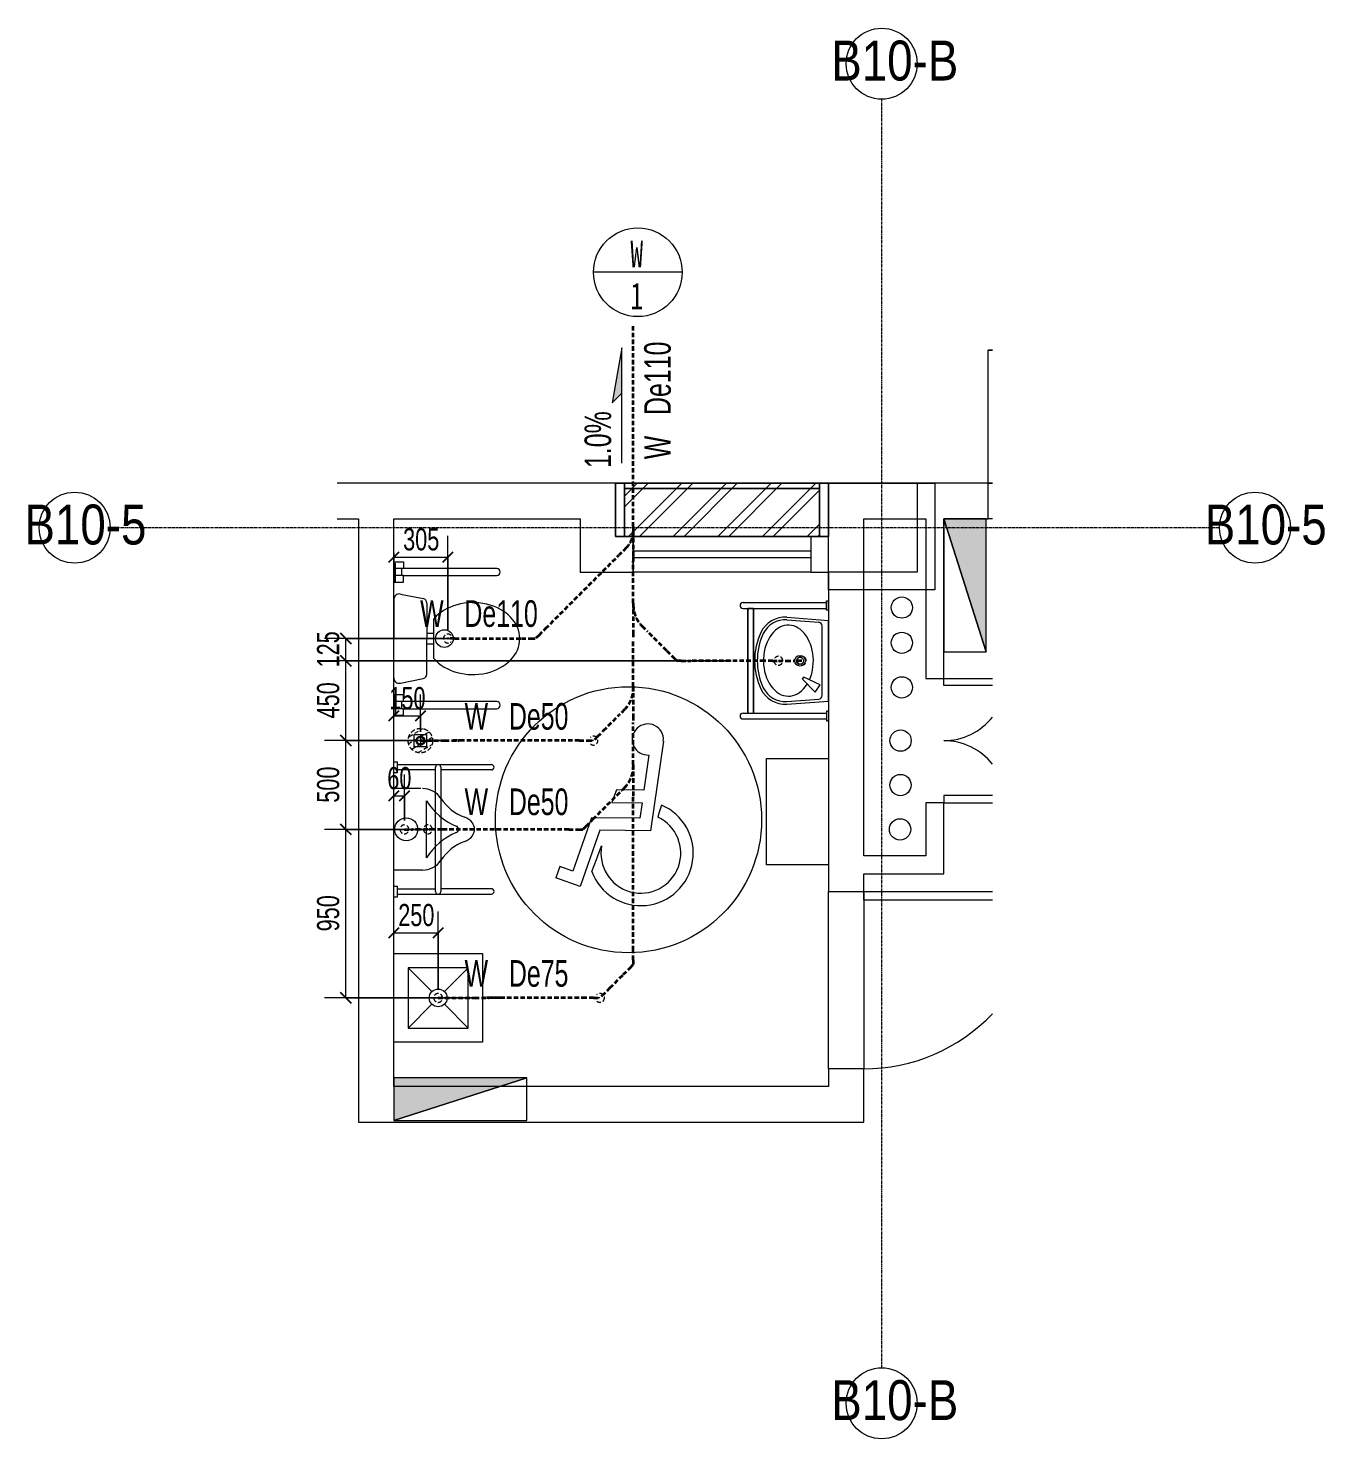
# Model space of a CAD drawing. Header units: millimetres. Extents: x 160489 to 365751, y -78341 to 15608.
# Drawn here: x 167801 to 175110, y -5135 to 2815 of the extents above; entities that cross this region are included whole.
import ezdxf

# ---------------------------------------------------------------- set-up
doc = ezdxf.new("R2010")
doc.units = ezdxf.units.MM
doc.linetypes.add('轴网线', pattern=[22.24, 12.7, -3.18, 3.18, -3.18])
doc.linetypes.add('长划线_2', pattern=[38.1, 25.4, -12.7])
for name, color, linetype, lineweight in [('A-____-____-DIMS', 7, 'Continuous', 5), ('A-____-____-DIMS-50', 7, 'Continuous', 5), ('A-____-NOTE-TEXT', 7, 'Continuous', 5), ('A-DETL-GENF-OTLN', 7, 'Continuous', 5), ('A-GENM-____-OTLN', 7, 'Continuous', 5), ('A-GLAZ-CWMG-MCUT', 7, 'Continuous', 13), ('A-GLAZ-CWMG-OTLN', 7, 'Continuous', 5), ('A-WALL-____-MCUT', 7, 'Continuous', 13), ('A-WALL-____-OTLN', 7, 'Continuous', 13), ('G-____-____-TEXT', 7, 'Continuous', 5), ('P-PIPE-____-IDEN', 7, 'Continuous', 5), ('P-PIPE-____-OTLN', 7, 'Continuous', 35), ('P-SANR-FIXT-OTLN', 7, 'Continuous', 5), ('Q-SPCQ-____-OTLN', 7, 'Continuous', 5), ('S-COLS-____-OTLN', 7, 'Continuous', 5), ('S-GRID-____-IDEN', 7, 'Continuous', 5), ('S-GRID-____-OTLN', 7, 'Continuous', 5)]:
    doc.layers.add(name, color=color, linetype=linetype, lineweight=lineweight)
doc.layers.add('A-DOOR-____-MCUT', color=7, linetype='Continuous', lineweight=13, true_color=0x00007f)
doc.layers.add('A-GLAZ-____-OTLN', color=7, linetype='Continuous', lineweight=13, true_color=0x00007f)
doc.styles.add('Arial', font='arial.ttf', dxfattribs={"width": 0.7, "height": 125})
doc.styles.add('TJ_FangSong', font='', dxfattribs={"width": 0.7, "height": 150})
doc.styles.add('TJ_FangSong_Narrow', font='', dxfattribs={"height": 225})
doc.styles.add('仿宋', font='simfang.ttf', dxfattribs={"width": 0.7, "height": 150})
doc.styles.get('TJ_FangSong').set_extended_font_data('TJ_FangSong')
doc.styles.get('TJ_FangSong_Narrow').set_extended_font_data('TJ_FangSong_Narrow')
doc.dimstyles.new('对角线-1_2_250_近', dxfattribs={"dimscale": 304.8, "dimtxt": 127.532425, "dimasz": 0.19685, "dimexe": 0.393701, "dimexo": 0.164042, "dimgap": 0, "dimtad": 1, "dimdec": 0, "dimzin": 0, "dimdsep": 46, "dimtxsty": 'Arial', "dimblk1": 'OBLIQUE', "dimblk2": 'OBLIQUE', "dimsah": 1, "dimcen": 0.09, "dimazin": 0, "dimtfac": 1, "dimtdec": 4, "dimtix": 1, "dimtmove": 0, "dimatfit": 3, "dimfxl": 1, "dimtvp": 1, "dimtolj": 1, "dimtzin": 0, "dimarcsym": 2})

# ---------------------------------------------------------------- blocks, each defined once
blk = doc.blocks.new('TJ单扇平开门 - M1023-2001523-卫生间WC1 排水平面图')
at = {"layer": 'A-DOOR-____-MCUT', "color": 175, "lineweight": 5, "true_color": 0x5151a7}
for p, q in [((450, -100), (500, -100)), ((450, -824.6), (450, -100)), ((500, -100), (500, -824.6))]:
    blk.add_line(p, q, dxfattribs=at)
at = {"layer": 'A-DOOR-____-MCUT', "color": 173, "lineweight": 5, "true_color": 0x5151be}
blk.add_arc((500, -100), 1000, 180, 226.43645, dxfattribs=at)
blk = doc.blocks.new('TJ双扇平开门 - M1523-1543865-卫生间WC1 排水平面图')
at = {"layer": 'A-DOOR-____-MCUT', "color": 175, "lineweight": 5, "true_color": 0x5151a7}
for p, q in [((-750, 100), (-750, 850)), ((-750, 850), (-725.4, 850)), ((-725.4, 100), (-750, 100))]:
    blk.add_line(p, q, dxfattribs=at)
at = {"layer": 'A-DOOR-____-MCUT', "color": 173, "lineweight": 5, "true_color": 0x5151be}
blk.add_arc((-750, 100), 750, 88.11957, 90, dxfattribs=at)
blk = doc.blocks.new('挂墙式小便器安全抓杆 - 标准-1341416-卫生间WC1 排水平面图')
at = {"layer": 'Q-SPCQ-____-OTLN', "color": 251, "true_color": 0x515151}
for p, q in [((-380, 0), (-380, -20)), ((-380, 0), (-320, 0)), ((-320, 0), (-320, -20)), ((320, 0), (320, -20)), ((320, 0), (380, 0)), ((380, 0), (380, -20)), ((-380, -20), (-320, -20)), ((-365, -20), (-365, -550)), ((-335, -20), (-335, -235)), ((320, -20), (380, -20)), ((335, -235), (335, -20)), ((365, -20), (365, -550)), ((-350, -235), (350, -235)), ((350, -265), (-350, -265)), ((-335, -550), (-335, -265)), ((335, -550), (335, -265))]:
    blk.add_line(p, q, dxfattribs=at)
for centre, start, end in [((-350, -250), 90, 270), ((350, -250), 270, 90), ((-350, -550), 180, 0), ((350, -550), 180, 0)]:
    blk.add_arc(centre, 15, start, end, dxfattribs=at)
blk = doc.blocks.new('无障碍座便器配抓杆 1 - 标准-1342777-卫生间WC1 排水平面图')
at = {"layer": 'Q-SPCQ-____-OTLN', "color": 251, "true_color": 0x515151}
for p, q in [((-317.5, 0), (-432.5, 0)), ((-432.5, 0), (-432.5, -54)), ((432.5, 0), (317.5, 0)), ((317.5, 0), (317.5, -54)), ((432.5, 0), (432.5, -54)), ((-317.5, -10), (-432.5, -10)), ((-432.5, -54), (-395, -54)), ((-395, -54), (-395, -10)), ((-355, -44), (-395, -44)), ((-395, -54), (-395, -580)), ((-355, -54), (-355, -10)), ((-355, -580), (-355, -54)), ((-355, -54), (-317.5, -54)), ((-317.5, -54), (-317.5, 0)), ((317.5, -10), (425, -10)), ((317.5, -54), (355, -54)), ((355, -54), (355, -10)), ((395, -44), (355, -44)), ((355, -54), (355, -580)), ((395, -54), (395, -10)), ((395, -580), (395, -54)), ((432.5, -54), (395, -54))]:
    blk.add_line(p, q, dxfattribs=at)
for centre in [(-375, -580), (375, -580)]:
    blk.add_arc(centre, 20, 180, 360, dxfattribs=at)
blk = doc.blocks.new('地漏 2D - 地漏 2D-1345155-卫生间WC1 排水平面图')
at = {"layer": 'Q-SPCQ-____-OTLN', "color": 251, "true_color": 0x515151}
for p, q in [((-35, -35), (-35, 35)), ((-35, 35), (35, 35)), ((-35, 0), (35, 0)), ((0, 35), (0, -35)), ((35, 35), (35, -35)), ((35, -35), (-35, -35))]:
    blk.add_line(p, q, dxfattribs=at)
for radius in [25, 20]:
    blk.add_circle((0, 0), radius, dxfattribs=at)
blk = doc.blocks.new('TJ无障碍-标志 - 1500-874011-卫生间WC1 排水平面图')
at = {"layer": 'A-GENM-____-OTLN', "color": 211, "true_color": 0xff51ff}
for p, q in [((119.5, 347.7), (47.3, -158.8)), ((37.3, 268.7), (9.8, 70.2)), ((-144.1, 72.1), (-170.7, 2.1)), ((-170.7, 2.1), (0, 0)), ((9.8, 70.2), (-144.1, 72.1)), ((0, 0), (-12.8, -87.7)), ((96.2, -53.8), (87.4, -80.6)), ((109.3, -13.4), (96.2, -53.8)), ((-285.3, -84.4), (-389.9, -385.8)), ((-239.3, -155.3), (-349.5, -472.7)), ((-12.8, -87.7), (-285.3, -84.4)), ((47.3, -158.8), (-239.3, -155.3)), ((-258.2, -320.3), (-228.4, -243)), ((-463.8, -358.9), (-487, -422.8)), ((-389.9, -385.8), (-463.8, -358.9)), ((-284.1, -387.5), (-258.2, -320.3)), ((-349.5, -472.7), (-487, -422.8))]:
    blk.add_line(p, q, dxfattribs=at)
blk.add_circle((-76.9, -96), 750, dxfattribs=at)
for centre, radius, start, end in [((32, 356.2), 87.6, 354.22611, 273.45716), ((-7.3, -284.7), 295.3, 200.38031, 66.73279), ((-7.3, -284.7), 225, 169.32254, 65.09989)]:
    blk.add_arc(centre, radius, start, end, dxfattribs=at)
blk = doc.blocks.new('左右推拉窗 - C1015-1399711-卫生间WC1 排水平面图')
at = {"layer": 'A-GLAZ-____-OTLN', "color": 251, "lineweight": 5, "true_color": 0x515151}
for p, q in [((-490.5, -166.9), (-490.5, 33.1)), ((-490.5, 33.1), (509.5, 33.1)), ((509.5, 33.1), (509.5, -166.9)), ((-490.5, -46.9), (509.5, -46.9)), ((509.5, -86.9), (-490.5, -86.9)), ((509.5, -166.9), (-490.5, -166.9))]:
    blk.add_line(p, q, dxfattribs=at)
blk = doc.blocks.new('矩形竖梃 - 50_300mm 长方形-1954927-卫生间WC1 排水平面图')
at = {"layer": 'A-GLAZ-CWMG-OTLN', "true_color": 0x8b8b8b}
h = blk.add_hatch(dxfattribs=at)
h.set_pattern_fill('FP_1', color=252, style=0, pattern_type=2)
h.set_pattern_definition([(45, (0, 0), (-125.72359, 125.72359), []), (45, (0, 190.5), (-125.72359, 125.72359), [])])
h.paths.add_polyline_path([(163850, 250), (164950, 250), (164950, -50), (163850, -50)], flags=0)
at = {"layer": 'A-GLAZ-CWMG-OTLN', "color": 251, "true_color": 0x515151}
for p, q in [((163850, -50), (163850, 250)), ((163850, 250), (163850, 250)), ((163850, 250), (163850, -50)), ((164950, 250), (163850, 250)), ((164950, 250), (163850, 250)), ((164950, -50), (164950, 250)), ((164950, 250), (164950, 250)), ((164950, 250), (164950, -50)), ((163850, -50), (163850, -50)), ((163850, -50), (164950, -50)), ((164950, -50), (163850, -50)), ((164950, -50), (164950, -50))]:
    blk.add_line(p, q, dxfattribs=at)
blk = doc.blocks.new('矩形竖梃 - 50_300mm 长方形-1986351-卫生间WC1 排水平面图')
at = {"layer": 'A-GLAZ-CWMG-OTLN', "color": 251, "true_color": 0x515151}
for p, q in [((0, 300), (-50, 300)), ((-50, 300), (-50, 0)), ((-50, 300), (-50, 300)), ((0, 0), (0, 300)), ((0, 300), (0, 300)), ((-50, 0), (0, 0)), ((-50, 0), (-50, 0)), ((0, 0), (0, 0))]:
    blk.add_line(p, q, dxfattribs=at)
blk = doc.blocks.new('矩形竖梃 - 50_300mm 长方形-1986352-卫生间WC1 排水平面图')
at = {"layer": 'A-GLAZ-CWMG-OTLN', "color": 251, "true_color": 0x515151}
for p, q in [((-50, 300), (-50, 300)), ((0, 300), (0, 300)), ((-50, 0), (-50, 0)), ((0, 0), (0, 0))]:
    blk.add_line(p, q, dxfattribs=at)
blk = doc.blocks.new('矩形竖梃 - 50_300mm 长方形-V3-卫生间WC1 排水平面图')
at = {"layer": 'A-GLAZ-CWMG-MCUT', "color": 251, "lineweight": 5, "true_color": 0x515151}
for p, q in [((-50, 300), (0, 300)), ((-50, 0), (-50, 300)), ((0, 300), (0, 0)), ((0, 0), (-50, 0))]:
    blk.add_line(p, q, dxfattribs=at)
at = {"layer": 'A-GLAZ-CWMG-OTLN', "color": 251, "true_color": 0x515151}
for p, q in [((-50, 300), (-50, 300)), ((0, 300), (0, 300)), ((-50, 0), (-50, 0)), ((0, 0), (0, 0))]:
    blk.add_line(p, q, dxfattribs=at)
blk = doc.blocks.new('矩形竖梃 - 50_300mm 长方形-1986353-卫生间WC1 排水平面图')
at = {"layer": 'A-GLAZ-CWMG-OTLN', "color": 251, "true_color": 0x515151}
for p, q in [((-50, 0), (-50, 300)), ((-50, 300), (0, 300)), ((-50, 300), (-50, 300)), ((0, 300), (0, 0)), ((0, 300), (0, 300)), ((0, 0), (-50, 0)), ((-50, 0), (-50, 0)), ((0, 0), (0, 0))]:
    blk.add_line(p, q, dxfattribs=at)
blk = doc.blocks.new('矩形竖梃 - 50_300mm 长方形-1986354-卫生间WC1 排水平面图')
at = {"layer": 'A-GLAZ-CWMG-OTLN', "color": 251, "true_color": 0x515151}
for p, q in [((-50, 300), (-50, 300)), ((0, 300), (0, 300)), ((-50, 0), (-50, 0)), ((0, 0), (0, 0))]:
    blk.add_line(p, q, dxfattribs=at)
blk = doc.blocks.new('矩形竖梃 - 50_300mm 长方形-V4-卫生间WC1 排水平面图')
at = {"layer": 'A-GLAZ-CWMG-MCUT', "color": 251, "lineweight": 5, "true_color": 0x515151}
for p, q in [((0, 300), (-50, 300)), ((-50, 300), (-50, 0)), ((0, 0), (0, 300)), ((-50, 0), (0, 0))]:
    blk.add_line(p, q, dxfattribs=at)
at = {"layer": 'A-GLAZ-CWMG-OTLN', "color": 251, "true_color": 0x515151}
for p, q in [((-50, 300), (-50, 300)), ((0, 300), (0, 300)), ((-50, 0), (-50, 0)), ((0, 0), (0, 0))]:
    blk.add_line(p, q, dxfattribs=at)
blk = doc.blocks.new('矩形竖梃 - 30mm 正方形-1943085-卫生间WC1 排水平面图')
at = {"layer": 'A-GLAZ-CWMG-OTLN', "color": 251, "true_color": 0x515151}
for p, q in [((163850, 220), (163850, 250)), ((163850, 250), (163850, 250)), ((163850, 250), (163850, 220)), ((163850, 250), (164950, 250)), ((163850, 250), (164950, 250)), ((164950, 220), (164950, 250)), ((164950, 250), (164950, 250)), ((164950, 250), (164950, 220)), ((163850, 220), (163850, 220)), ((164950, 220), (163850, 220)), ((163850, 220), (164950, 220)), ((164950, 220), (164950, 220))]:
    blk.add_line(p, q, dxfattribs=at)
blk = doc.blocks.new('TJ双扇平开门 - FMC0723-2632022-卫生间WC1 排水平面图')
at = {"layer": 'A-DOOR-____-MCUT', "color": 175, "lineweight": 5, "true_color": 0x5151a7}
for p, q in [((-350, 50), (-350, 324.6)), ((-310, 324.6), (-310, 50)), ((310, 324.6), (310, 50)), ((350, 50), (350, 324.6)), ((-310, 50), (-350, 50)), ((310, 50), (350, 50))]:
    blk.add_line(p, q, dxfattribs=at)
at = {"layer": 'A-DOOR-____-MCUT', "color": 173, "lineweight": 5, "true_color": 0x5151be}
for centre, start, end in [((-350, 50), 0, 51.6838), ((350, 50), 128.3162, 180)]:
    blk.add_arc(centre, 350, start, end, dxfattribs=at)
blk = doc.blocks.new('消火栓明装 - 消火栓明装-1641868-卫生间WC1 排水平面图')
at = {"layer": 'A-DETL-GENF-OTLN', "true_color": 0x888888}
blk.add_hatch(color=252, dxfattribs=at).paths.add_polyline_path([(-375, -240), (-375, 0), (375, 0)], flags=0)
at = {"layer": 'A-DETL-GENF-OTLN', "color": 251, "true_color": 0x515151}
for p, q in [((375, 0), (-375, -240)), ((-375, -240), (375, 0)), ((375, 0), (-375, 0)), ((-375, 0), (-375, -240)), ((375, -240), (375, 0)), ((-375, -240), (375, -240))]:
    blk.add_line(p, q, dxfattribs=at)
blk = doc.blocks.new('雨水管 2d - 地漏 R50-1793327-卫生间WC1 排水平面图')
at = {"layer": 'Q-SPCQ-____-OTLN', "color": 251, "true_color": 0x515151}
blk.add_circle((0, 0), 60, dxfattribs=at)
blk = doc.blocks.new('无障碍放物台 2D-3D - 无障碍放物台 2D-3D-1356333-卫生间WC1 排水平面图')
at = {"layer": 'P-SANR-FIXT-OTLN', "color": 250, "true_color": 0x444444}
for p, q in [((0, -350), (0, 0)), ((0, 0), (600, 0)), ((600, 0), (600, -350)), ((600, -350), (0, -350))]:
    blk.add_line(p, q, dxfattribs=at)
blk = doc.blocks.new('TJ坐便器-冲洗水箱 - 标准-853893-卫生间WC1 排水平面图')
at = {"layer": 'A-DETL-GENF-OTLN', "color": 250, "true_color": 0x444444}
for p, q in [((-251.1, -56.8), (-225, -185.9)), ((-221, -20), (0, -20)), ((221, -20), (0, -20)), ((251.1, -56.8), (225, -185.9)), ((-200.5, -206), (0, -206)), ((-30, -206), (-30, -246)), ((200.5, -206), (0, -206)), ((30, -206), (30, -246)), ((-112.2, -246), (112.2, -246))]:
    blk.add_line(p, q, dxfattribs=at)
blk.add_circle((0, -305), 50, dxfattribs=at)
for centre, radius, start, end in [((-221, -50.7), 30.7, 90, 191.41939), ((221, -50.7), 30.7, 348.58061, 90), ((-200.5, -181), 25, 191.41939, 270), ((200.5, -181), 25, 270, 348.58061)]:
    blk.add_arc(centre, radius, start, end, dxfattribs=at)
blk.add_ellipse((0, -466), major_axis=(0, 264), ratio=0.768939, start_param=0.585686, end_param=5.6975, dxfattribs=at)
blk = doc.blocks.new('无障碍洗脸盆 2D-3D - 无障碍洗脸盆 2D-3D-1354826-卫生间WC1 排水平面图')
at = {"layer": 'A-DETL-GENF-OTLN', "color": 250, "true_color": 0x444444}
for p, q in [((-328, 481.5), (-328, 10)), ((-295, 481.5), (-295, 10)), ((295, 481.5), (295, 10)), ((328, 481.5), (328, 10)), ((-295, 455), (295, 455)), ((295, 455), (-295, 455)), ((-295, 455), (-295, 422)), ((295, 422), (-295, 422)), ((-295, 422), (295, 422)), ((295, 422), (295, 455)), ((-244, 234), (-226.8, 0)), ((-229.1, 235.1), (-215.7, 53.5)), ((230, 235.1), (216.7, 53.5)), ((245, 234), (227.8, 0)), ((-176.1, 75.2), (-104.3, 147)), ((-135.1, 46.5), (-92.2, 138.5)), ((-104.3, 147), (-92.2, 138.5)), ((-338, 10), (-338, 0)), ((-285, 10), (-338, 10)), ((-285, 0), (-338, 0)), ((-285, 0), (-285, 10)), ((-226.8, 0), (227.8, 0)), ((-195.8, 35), (196.7, 35)), ((-176.1, 75.2), (-135.1, 46.5)), ((285, 10), (338, 10)), ((285, 0), (285, 10)), ((285, 0), (338, 0)), ((338, 10), (338, 0))]:
    blk.add_line(p, q, dxfattribs=at)
for radius in [30, 20]:
    blk.add_circle((0, 160), radius, dxfattribs=at)
for centre, radius, start, end in [((-311.5, 481.5), 16.5, 0, 180), ((311.5, 481.5), 16.5, 0, 180), ((0.5, 43), 373.2, 64.83077, 115.16923), ((0.5, 43), 358.2, 64.83077, 115.16923), ((-94.4, 245), 150, 115.16923, 184.20947), ((-94.4, 245), 135, 115.16923, 184.20947), ((95.4, 245), 135, 355.79053, 64.83077), ((95.4, 245), 150, 355.79053, 64.83077), ((-195.8, 55), 20, 184.20947, 270), ((196.7, 55), 20, 270, 355.79053)]:
    blk.add_arc(centre, radius, start, end, dxfattribs=at)
blk.add_ellipse((0.5, 225.6), major_axis=(200, 0), ratio=0.703058, start_param=4.145617, end_param=10.275831, dxfattribs=at)
blk = doc.blocks.new('TJ小便器-壁挂式 - 标准-869850-卫生间WC1 排水平面图')
at = {"layer": 'A-DETL-GENF-OTLN', "color": 250, "true_color": 0x444444}
for p, q in [((162703.2, -1470), (162550, -1470)), ((162550, -1930), (162550, -1470)), ((162735, -1860), (162735, -1540)), ((162711.2, -1930), (162550, -1930))]:
    blk.add_line(p, q, dxfattribs=at)
blk.add_circle((162620, -1700), 65, dxfattribs=at)
for centre, radius, start, end in [((162711.2, -1595), 125, 33.3897, 90), ((163025.5, -1366.2), 338.5, 210.89349, 248.60828), ((163039.6, -1378.5), 268.3, 213.3897, 250.50602), ((162920, -1716.3), 90, 36.06567, 70.50602), ((162942.4, -1700), 62.3, 323.93433, 36.06567), ((163025.5, -2033.8), 338.5, 111.39172, 149.10651), ((162894.7, -1700), 20, 291.39172, 68.60828), ((162920, -1683.7), 90, 289.49398, 323.93433), ((163039.6, -2021.5), 268.3, 109.49398, 146.6103), ((162711.2, -1805), 125, 270, 326.6103)]:
    blk.add_arc(centre, radius, start, end, dxfattribs=at)
blk = doc.blocks.new('拖布池2 2D - 拖布池2 2D-1619404-卫生间WC1 排水平面图')
at = {"layer": 'P-SANR-FIXT-OTLN', "color": 250, "true_color": 0x444444}
for p, q in [((-250, -250), (-250, 250)), ((-250, 250), (250, 250)), ((250, 250), (250, -250)), ((-170, 170), (-35.4, 35.4)), ((-170, 170), (-170, -170)), ((170, 170), (-170, 170)), ((170, 170), (35.4, 35.4)), ((170, -170), (170, 170)), ((-35.4, -35.4), (-170, -170)), ((35.4, -35.4), (170, -170)), ((-170, -170), (170, -170)), ((250, -250), (-250, -250))]:
    blk.add_line(p, q, dxfattribs=at)
blk.add_circle((0, 0), 50, dxfattribs=at)
blk = doc.blocks.new('轴网 - R4_0-512320-卫生间WC1 排水平面图')
at = {"layer": 'S-GRID-____-IDEN', "color": 250, "true_color": 0x444444}
blk.add_circle((0, 0), 4, dxfattribs=at)
blk = doc.blocks.new('YXQH_AR_B9-20_rvt-2-卫生间WC1 排水平面图')
at = {"layer": 'A-WALL-____-MCUT', "color": 251, "lineweight": 5, "true_color": 0x515151}
for p, q in [((163800, 250), (162230.9, 250)), ((163800, 50), (163800, 250)), ((165900, 250), (165000, 250)), ((165000, 250), (165000, 50)), ((165900, 50), (165900, 250)), ((162230.9, 50), (162350, 50)), ((162350, 50), (162350, -3350)), ((162550, -3150), (162550, 50)), ((162550, 50), (163600, 50)), ((163600, 50), (163600, -250)), ((163800, -50), (163800, 50)), ((165000, 50), (165000, -50)), ((165200, 50), (165550, 50)), ((165200, -1850), (165200, 50)), ((165550, 50), (165550, -850)), ((165650, 50), (165900, 50)), ((165650, -850), (165650, 50)), ((163900, -50), (163800, -50)), ((163900, -250), (163900, -50)), ((165000, -50), (164900, -50)), ((164900, -50), (164900, -250)), ((163600, -250), (163800, -250)), ((163800, -250), (163900, -250)), ((164900, -250), (165000, -250)), ((165000, -250), (165000, -2050)), ((165550, -850), (165650, -850)), ((165650, -1550), (165550, -1550)), ((165550, -1550), (165550, -1850)), ((165650, -1950), (165650, -1550)), ((165550, -1850), (165200, -1850)), ((165200, -2050), (165200, -1950)), ((165200, -1950), (165550, -1950)), ((165550, -1950), (165650, -1950)), ((165000, -2050), (165200, -2050)), ((165200, -3050), (165000, -3050)), ((165000, -3050), (165000, -3150)), ((165200, -3150), (165200, -3050)), ((165000, -3150), (162550, -3150)), ((165200, -3350), (165200, -3150)), ((162350, -3350), (162550, -3350)), ((162550, -3350), (165200, -3350))]:
    blk.add_line(p, q, dxfattribs=at)
at = {"layer": 'A-WALL-____-OTLN', "color": 251, "lineweight": 5, "true_color": 0x515151}
for p, q in [((163800, 250), (163800, 250)), ((165000, 250), (165000, 250)), ((165900, 250), (165900, 250)), ((165900, 250), (165924.6, 250)), ((165900, 50), (165900, 250)), ((162350, 50), (162350, 50)), ((162550, 50), (162550, 50)), ((163600, 50), (163600, 50)), ((165200, 50), (165200, 50)), ((165550, 50), (165550, 50)), ((165650, 50), (165650, 50)), ((165924.6, 50), (165900, 50)), ((165900, 50), (165900, 50)), ((163800, -50), (163800, -50)), ((163900, -50), (163900, -250)), ((163900, -50), (163900, -50)), ((163900, -50), (164900, -50)), ((164900, -50), (164900, -250)), ((164900, -50), (164900, -50)), ((165000, -50), (165000, -50)), ((163600, -250), (163600, -250)), ((163800, -250), (163800, -250)), ((164900, -250), (163900, -250)), ((163900, -250), (163900, -250)), ((164900, -250), (164900, -250)), ((165000, -250), (165000, -250)), ((165550, -850), (165550, -850)), ((165650, -850), (165650, -850)), ((165550, -1550), (165550, -1550)), ((165650, -1550), (165650, -1550)), ((165200, -1850), (165200, -1850)), ((165550, -1850), (165550, -1850)), ((165200, -1950), (165200, -1950)), ((165650, -1950), (165650, -1950)), ((165000, -2050), (165200, -2050)), ((165000, -3050), (165000, -2050)), ((165000, -2050), (165000, -2050)), ((165200, -2050), (165200, -2050)), ((165200, -2050), (165200, -3050)), ((165200, -3050), (165000, -3050)), ((165000, -3050), (165000, -3050)), ((165200, -3050), (165200, -3050)), ((162550, -3150), (162550, -3150)), ((165000, -3150), (165000, -3150)), ((162350, -3350), (162350, -3350)), ((162550, -3350), (162550, -3350)), ((165200, -3350), (165200, -3350))]:
    blk.add_line(p, q, dxfattribs=at)
at = {"layer": 'S-GRID-____-OTLN', "color": 160, "linetype": '轴网线', "true_color": 0x4444ff}
for p, q in [((165300, 2414.7), (165300, -4734.6)), ((167204.5, 0), (160951, 0))]:
    blk.add_line(p, q, dxfattribs=at)
at = {"color": 160, "lineweight": 5, "true_color": 0x4444ff, "xscale": 49.99999999999998, "yscale": 49.99999999999998, "zscale": 49.99999999999998}
for p, rotation in [((165300, 2614.7), 180), ((160751, 0), 89.99999999999984), ((167404.5, 0), 89.99999999999984), ((165300, -4934.6), 180)]:
    blk.add_blockref('轴网 - R4_0-512320-卫生间WC1 排水平面图', p, dxfattribs=dict(at, rotation=rotation))
at = {"color": 251, "lineweight": 5, "true_color": 0x515151}
for name, p in [('TJ双扇平开门 - M1523-1543865-卫生间WC1 排水平面图', (166650, 150)), ('矩形竖梃 - 50_300mm 长方形-1954927-卫生间WC1 排水平面图', (0, 0)), ('矩形竖梃 - 30mm 正方形-1943085-卫生间WC1 排水平面图', (0, 0)), ('矩形竖梃 - 30mm 正方形-1943085-卫生间WC1 排水平面图', (0, 0)), ('矩形竖梃 - 30mm 正方形-1943085-卫生间WC1 排水平面图', (0, 0)), ('矩形竖梃 - 30mm 正方形-1943085-卫生间WC1 排水平面图', (0, 0)), ('矩形竖梃 - 30mm 正方形-1943085-卫生间WC1 排水平面图', (0, 0)), ('矩形竖梃 - 30mm 正方形-1943085-卫生间WC1 排水平面图', (0, 0)), ('矩形竖梃 - 30mm 正方形-1943085-卫生间WC1 排水平面图', (0, 0)), ('矩形竖梃 - 30mm 正方形-1943085-卫生间WC1 排水平面图', (0, 0)), ('矩形竖梃 - 30mm 正方形-1943085-卫生间WC1 排水平面图', (0, 0)), ('矩形竖梃 - 30mm 正方形-1943085-卫生间WC1 排水平面图', (0, 0)), ('矩形竖梃 - 30mm 正方形-1943085-卫生间WC1 排水平面图', (0, 0)), ('左右推拉窗 - C1015-1399711-卫生间WC1 排水平面图', (164390.5, -83.1)), ('TJ无障碍-标志 - 1500-874011-卫生间WC1 排水平面图', (163950, -1550)), ('地漏 2D - 地漏 2D-1345155-卫生间WC1 排水平面图', (162700, -1200)), ('消火栓明装 - 消火栓明装-1641868-卫生间WC1 排水平面图', (162925, -3100))]:
    blk.add_blockref(name, p, dxfattribs=at)
for name, p, rotation in [('矩形竖梃 - 50_300mm 长方形-1986353-卫生间WC1 排水平面图', (163800, 250), 180), ('矩形竖梃 - 50_300mm 长方形-1986354-卫生间WC1 排水平面图', (163800, 250), 180), ('矩形竖梃 - 50_300mm 长方形-1986354-卫生间WC1 排水平面图', (163800, 250), 180), ('矩形竖梃 - 50_300mm 长方形-1986354-卫生间WC1 排水平面图', (163800, 250), 180), ('矩形竖梃 - 50_300mm 长方形-1986354-卫生间WC1 排水平面图', (163800, 250), 180), ('矩形竖梃 - 50_300mm 长方形-1986354-卫生间WC1 排水平面图', (163800, 250), 180), ('矩形竖梃 - 50_300mm 长方形-1986354-卫生间WC1 排水平面图', (163800, 250), 180), ('矩形竖梃 - 50_300mm 长方形-1986354-卫生间WC1 排水平面图', (163800, 250), 180), ('矩形竖梃 - 50_300mm 长方形-1986354-卫生间WC1 排水平面图', (163800, 250), 180), ('矩形竖梃 - 50_300mm 长方形-1986354-卫生间WC1 排水平面图', (163800, 250), 180), ('矩形竖梃 - 50_300mm 长方形-1986354-卫生间WC1 排水平面图', (163800, 250), 180), ('矩形竖梃 - 50_300mm 长方形-V4-卫生间WC1 排水平面图', (163800, 250), 180), ('消火栓明装 - 消火栓明装-1641868-卫生间WC1 排水平面图', (165890, -325), 270.0000000000021), ('无障碍座便器配抓杆 1 - 标准-1342777-卫生间WC1 排水平面图', (162550, -625), 89.99999999999542), ('雨水管 2d - 地漏 R50-1793327-卫生间WC1 排水平面图', (165413.9, -450.2), 89.9999999999999), ('雨水管 2d - 地漏 R50-1793327-卫生间WC1 排水平面图', (165413.9, -648.9), 89.9999999999999), ('雨水管 2d - 地漏 R50-1793327-卫生间WC1 排水平面图', (165413.9, -900.2), 89.9999999999999), ('TJ双扇平开门 - FMC0723-2632022-卫生间WC1 排水平面图', (165600, -1200), 270), ('雨水管 2d - 地漏 R50-1793327-卫生间WC1 排水平面图', (165406.6, -1200), 89.9999999999999), ('挂墙式小便器安全抓杆 - 标准-1341416-卫生间WC1 排水平面图', (162550, -1700), 90.0000000000001), ('雨水管 2d - 地漏 R50-1793327-卫生间WC1 排水平面图', (165406.3, -1450.4), 89.9999999999999), ('雨水管 2d - 地漏 R50-1793327-卫生间WC1 排水平面图', (165403.8, -1700.4), 89.9999999999999), ('TJ单扇平开门 - M1023-2001523-卫生间WC1 排水平面图', (165100, -2550), 90)]:
    blk.add_blockref(name, p, dxfattribs=dict(at, rotation=rotation))
at = {"color": 251, "lineweight": 5, "true_color": 0x515151, "extrusion": (0, 0, -1), "rotation": 180}
for name in ['矩形竖梃 - 50_300mm 长方形-1986351-卫生间WC1 排水平面图', '矩形竖梃 - 50_300mm 长方形-1986352-卫生间WC1 排水平面图', '矩形竖梃 - 50_300mm 长方形-1986352-卫生间WC1 排水平面图', '矩形竖梃 - 50_300mm 长方形-1986352-卫生间WC1 排水平面图', '矩形竖梃 - 50_300mm 长方形-1986352-卫生间WC1 排水平面图', '矩形竖梃 - 50_300mm 长方形-1986352-卫生间WC1 排水平面图', '矩形竖梃 - 50_300mm 长方形-1986352-卫生间WC1 排水平面图', '矩形竖梃 - 50_300mm 长方形-1986352-卫生间WC1 排水平面图', '矩形竖梃 - 50_300mm 长方形-1986352-卫生间WC1 排水平面图', '矩形竖梃 - 50_300mm 长方形-1986352-卫生间WC1 排水平面图', '矩形竖梃 - 50_300mm 长方形-1986352-卫生间WC1 排水平面图', '矩形竖梃 - 50_300mm 长方形-V3-卫生间WC1 排水平面图']:
    blk.add_blockref(name, (-165000, 250), dxfattribs=at)
at = {"color": 250, "lineweight": 5, "true_color": 0x444444}
for name, p, rotation in [('TJ坐便器-冲洗水箱 - 标准-853893-卫生间WC1 排水平面图', (162530, -625), 89.99999999999761), ('无障碍洗脸盆 2D-3D - 无障碍洗脸盆 2D-3D-1354826-卫生间WC1 排水平面图', (165000, -750), 89.99999999999972), ('无障碍放物台 2D-3D - 无障碍放物台 2D-3D-1356333-卫生间WC1 排水平面图', (164650, -1900), 90.0000000000011)]:
    blk.add_blockref(name, p, dxfattribs=dict(at, rotation=rotation))
for name, p in [('TJ小便器-壁挂式 - 标准-869850-卫生间WC1 排水平面图', (0, 0)), ('拖布池2 2D - 拖布池2 2D-1619404-卫生间WC1 排水平面图', (162800, -2650))]:
    blk.add_blockref(name, p, dxfattribs=at)
at = {"layer": 'S-GRID-____-IDEN', "color": 250, "true_color": 0x444444, "char_height": 225, "attachment_point": 1, "style": 'TJ_FangSong_Narrow'}
for s, insert, width in [('B10-B', (165015.9, 2745), 685.443), ('B10-5', (160467.8, 130.3), 681.434), ('B10-5', (167121.4, 130.3), 681.434), ('B10-B', (165015.9, -4804.3), 685.443)]:
    blk.add_mtext(s, dxfattribs=dict(at, insert=insert, width=width))
blk = doc.blocks.new('YXQH_ST_B9-20_rvt-2-卫生间WC1 排水平面图')
at = {"layer": 'S-COLS-____-OTLN', "color": 251, "lineweight": 18, "true_color": 0x515151}
for p, q in [((165000, -350), (165000, 250)), ((165000, 250), (165600, 250)), ((165000, -50), (165000, 250)), ((165000, 250), (165000, 250)), ((165000, 250), (165000, 250)), ((165000, 250), (165600, 250)), ((165000, -250), (165000, 250)), ((165000, 250), (165500, 250)), ((165000, -50), (165000, 250)), ((165000, 250), (165000, 250)), ((165000, 250), (165000, 250)), ((165000, 250), (165500, 250)), ((165000, -250), (165000, 250)), ((165000, 250), (165500, 250)), ((165000, -250), (165000, 250)), ((165000, 250), (165000, 250)), ((165000, 250), (165000, 250)), ((165000, 250), (165000, 250)), ((165000, 250), (165000, 250)), ((165000, 250), (165500, 250)), ((165000, -250), (165000, 250)), ((165000, 250), (165500, 250)), ((165000, -250), (165000, 250)), ((165000, 250), (165000, 250)), ((165000, 250), (165500, 250)), ((165500, 250), (165500, -250)), ((165500, 250), (165500, -50)), ((165500, 250), (165500, 250)), ((165500, 250), (165500, 250)), ((165500, 250), (165500, -50)), ((165500, 250), (165500, -50)), ((165500, 250), (165500, 250)), ((165500, 250), (165500, 250)), ((165500, 250), (165500, -50)), ((165500, 250), (165500, -100)), ((165500, 250), (165500, 250)), ((165500, 250), (165500, 250)), ((165600, 250), (165600, -350)), ((165600, 250), (165600, -50)), ((165600, 250), (165600, 250)), ((165600, 250), (165600, 250)), ((165000, -350), (165000, -50)), ((165000, -250), (165000, -50)), ((165500, -50), (165500, -250)), ((165500, -50), (165500, -250)), ((165500, -50), (165500, -250)), ((165500, -50), (165500, -250)), ((165600, -50), (165600, -350)), ((165500, -100), (165500, -250)), ((165500, -250), (165000, -250)), ((165300, -250), (165000, -250)), ((165000, -250), (165000, -250)), ((165000, -250), (165000, -250)), ((165300, -250), (165000, -250)), ((165300, -250), (165000, -250)), ((165000, -250), (165000, -250)), ((165000, -250), (165000, -250)), ((165000, -250), (165000, -250)), ((165300, -250), (165000, -250)), ((165300, -250), (165000, -250)), ((165000, -250), (165000, -250)), ((165500, -250), (165300, -250)), ((165500, -250), (165300, -250)), ((165500, -250), (165300, -250)), ((165500, -250), (165300, -250)), ((165500, -250), (165300, -250)), ((165500, -250), (165500, -250)), ((165500, -250), (165500, -250)), ((165500, -250), (165500, -250)), ((165500, -250), (165500, -250)), ((165500, -250), (165500, -250)), ((165600, -350), (165000, -350)), ((165300, -350), (165000, -350)), ((165000, -350), (165000, -350)), ((165000, -350), (165000, -350)), ((165600, -350), (165300, -350)), ((165600, -350), (165600, -350)), ((165600, -350), (165600, -350))]:
    blk.add_line(p, q, dxfattribs=at)
blk = doc.blocks.new('P-有水封地漏 - 圆形 - PVC-U - 50 mm-2508901-卫生间WC1 排水平面图')
at = {"layer": 'A-DETL-GENF-OTLN', "color": 150, "linetype": '长划线_2', "true_color": 0x0080ff}
for p, q in [((49.2, 48.3), (-66.5, -18.5)), ((-65.4, 22), (13.6, 67.6)), ((-49.2, -48.3), (66.5, 18.5)), ((-13.6, -67.6), (65.4, -22))]:
    blk.add_line(p, q, dxfattribs=at)
blk.add_circle((0, 0), 69, dxfattribs=at)
blk = doc.blocks.new('变径管_热熔对接-塑料-复合管 - 标准-2526072-卫生间WC1 排水平面图')
at = {"layer": 'P-PIPE-____-OTLN', "color": 150, "linetype": '长划线_2', "true_color": 0x0080ff}
blk.add_line((162700, -1200), (162700, -1200), dxfattribs=at)
blk = doc.blocks.new('存水弯_S 型-塑料-复合管 - 标准-2952550-卫生间WC1 排水平面图')
at = {"layer": 'P-PIPE-____-OTLN', "color": 150, "linetype": '长划线_2', "true_color": 0x0080ff}
for p, q in [((164718, -750), (164718, -750)), ((164718, -750), (164762.4, -750)), ((164762.4, -750), (164805.6, -750)), ((164850, -750), (164805.6, -750)), ((164850, -750), (164850, -750))]:
    blk.add_line(p, q, dxfattribs=at)
blk = doc.blocks.new('存水弯_S 型-塑料-复合管 - 标准-1119677-卫生间WC1 排水平面图')
at = {"layer": 'P-PIPE-____-OTLN', "color": 150, "linetype": '长划线_2', "true_color": 0x0080ff}
for p, q in [((162610, -1700), (162610, -1700)), ((162610, -1700), (162654.4, -1700)), ((162697.6, -1700), (162654.4, -1700)), ((162742, -1700), (162697.6, -1700)), ((162742, -1700), (162742, -1700))]:
    blk.add_line(p, q, dxfattribs=at)
blk = doc.blocks.new('DIMBLOCK6-卫生间WC1 排水平面图')
at = {"layer": 'A-____-____-DIMS-50', "transparency": 16777216}
for p, q in [((170083.7, -1700), (169471.1, -1700)), ((169591.1, -2650), (169591.1, -1700)), ((169591.1, -1700), (170083.7, -1700)), ((170318.4, -2650), (169471.1, -2650)), ((169591.1, -2650), (170318.4, -2650))]:
    blk.add_line(p, q, dxfattribs=at)
at = {"layer": 'A-____-____-DIMS-50', "lineweight": 25, "transparency": 16777216}
for p, q in [((169591.1, -1700), (169561.1, -1670)), ((169591.1, -1700), (169621.1, -1730)), ((169591.1, -2650), (169561.1, -2620)), ((169591.1, -2650), (169621.1, -2680))]:
    blk.add_line(p, q, dxfattribs=at)
at = {"layer": 'A-____-____-DIMS-50', "color": 0, "transparency": 16777216, "insert": (169428.8, -2275.1), "char_height": 125, "width": 240.153, "attachment_point": 1, "rotation": 90, "line_spacing_factor": 0.941778, "style": 'Arial'}
blk.add_mtext('950', dxfattribs=at)
blk = doc.blocks.new('_Oblique')
at = {"color": 0, "linetype": 'ByBlock', "lineweight": -2}
blk.add_line((-0.5, -0.5), (0.5, 0.5), dxfattribs=at)
blk = doc.blocks.new('DIMBLOCK7-卫生间WC1 排水平面图')
at = {"layer": 'A-____-____-DIMS-50', "lineweight": 25, "transparency": 16777216}
for p, q in [((169591.1, -1200), (169561.1, -1170)), ((169591.1, -1200), (169621.1, -1230)), ((169591.1, -1700), (169561.1, -1670)), ((169591.1, -1700), (169621.1, -1730))]:
    blk.add_line(p, q, dxfattribs=at)
at = {"layer": 'A-____-____-DIMS-50', "transparency": 16777216}
for p, q in [((170132.2, -1200), (169471.1, -1200)), ((169591.1, -1700), (169591.1, -1200)), ((169591.1, -1200), (170132.2, -1200)), ((170083.7, -1700), (169471.1, -1700)), ((169591.1, -1700), (170083.7, -1700))]:
    blk.add_line(p, q, dxfattribs=at)
at = {"layer": 'A-____-____-DIMS-50', "color": 0, "transparency": 16777216, "insert": (169428.8, -1550.1), "char_height": 125, "width": 240.153, "attachment_point": 1, "rotation": 90, "line_spacing_factor": 0.941778, "style": 'Arial'}
blk.add_mtext('500', dxfattribs=at)
blk = doc.blocks.new('DIMBLOCK8-卫生间WC1 排水平面图')
at = {"layer": 'A-____-____-DIMS-50', "transparency": 16777216}
for p, q in [((171763.7, -750), (169471.1, -750)), ((169591.1, -1200), (169591.1, -750)), ((169591.1, -750), (171763.7, -750)), ((170132.2, -1200), (169471.1, -1200)), ((169591.1, -1200), (170132.2, -1200))]:
    blk.add_line(p, q, dxfattribs=at)
at = {"layer": 'A-____-____-DIMS-50', "lineweight": 25, "transparency": 16777216}
for p, q in [((169591.1, -750), (169561.1, -720)), ((169591.1, -750), (169621.1, -780)), ((169591.1, -1200), (169561.1, -1170)), ((169591.1, -1200), (169621.1, -1230))]:
    blk.add_line(p, q, dxfattribs=at)
at = {"layer": 'A-____-____-DIMS-50', "color": 0, "transparency": 16777216, "insert": (169428.8, -1075.1), "char_height": 125, "width": 240.153, "attachment_point": 1, "rotation": 90, "line_spacing_factor": 0.941778, "style": 'Arial'}
blk.add_mtext('450', dxfattribs=at)
blk = doc.blocks.new('DIMBLOCK9-卫生间WC1 排水平面图')
at = {"layer": 'A-____-____-DIMS-50', "transparency": 16777216}
for p, q in [((170196.7, -625), (169471.1, -625)), ((169591.1, -750), (169591.1, -625)), ((169591.1, -625), (170196.7, -625)), ((171763.7, -750), (169471.1, -750)), ((169591.1, -750), (171763.7, -750))]:
    blk.add_line(p, q, dxfattribs=at)
at = {"layer": 'A-____-____-DIMS-50', "lineweight": 25, "transparency": 16777216}
for p, q in [((169591.1, -625), (169561.1, -595)), ((169591.1, -625), (169621.1, -655)), ((169591.1, -750), (169561.1, -720)), ((169591.1, -750), (169621.1, -780))]:
    blk.add_line(p, q, dxfattribs=at)
at = {"layer": 'A-____-____-DIMS-50', "color": 0, "transparency": 16777216, "insert": (169428.8, -787.6), "char_height": 125, "width": 240.153, "attachment_point": 1, "rotation": 90, "line_spacing_factor": 0.941778, "style": 'Arial'}
blk.add_mtext('125', dxfattribs=at)
blk = doc.blocks.new('DIMBLOCK10-卫生间WC1 排水平面图')
at = {"layer": 'A-____-____-DIMS-50', "transparency": 16777216}
for p, q in [((170166.7, -575), (170166.7, -45.5)), ((169861.7, -142.5), (169861.7, -285.5)), ((169861.7, -165.5), (169861.7, -142.5)), ((169861.7, -165.5), (170166.7, -165.5)), ((170166.7, -165.5), (170166.7, -575))]:
    blk.add_line(p, q, dxfattribs=at)
at = {"layer": 'A-____-____-DIMS-50', "lineweight": 25, "transparency": 16777216}
for p, q in [((169861.7, -165.5), (169891.7, -135.5)), ((170166.7, -165.5), (170196.7, -135.5)), ((169861.7, -165.5), (169831.7, -195.5)), ((170166.7, -165.5), (170136.7, -195.5))]:
    blk.add_line(p, q, dxfattribs=at)
at = {"layer": 'A-____-____-DIMS-50', "color": 0, "transparency": 16777216, "insert": (169914.1, -3.2), "char_height": 125, "width": 240.153, "attachment_point": 1, "line_spacing_factor": 0.941778, "style": 'Arial'}
blk.add_mtext('305', dxfattribs=at)
blk = doc.blocks.new('DIMBLOCK11-卫生间WC1 排水平面图')
at = {"layer": 'A-____-____-DIMS-50', "transparency": 16777216}
for p, q in [((169861.7, -1068), (169861.7, -940.4)), ((170011.7, -1150), (170011.7, -940.4)), ((169861.7, -1060.4), (170011.7, -1060.4)), ((169861.7, -1060.4), (169861.7, -1068)), ((170011.7, -1060.4), (170011.7, -1150))]:
    blk.add_line(p, q, dxfattribs=at)
at = {"layer": 'A-____-____-DIMS-50', "lineweight": 25, "transparency": 16777216}
for p, q in [((169861.7, -1060.4), (169891.7, -1030.4)), ((170011.7, -1060.4), (170041.7, -1030.4)), ((169861.7, -1060.4), (169831.7, -1090.4)), ((170011.7, -1060.4), (169981.7, -1090.4))]:
    blk.add_line(p, q, dxfattribs=at)
at = {"layer": 'A-____-____-DIMS-50', "color": 0, "transparency": 16777216, "insert": (169836.6, -898.1), "char_height": 125, "width": 240.153, "attachment_point": 1, "line_spacing_factor": 0.941778, "style": 'Arial'}
blk.add_mtext('150', dxfattribs=at)
blk = doc.blocks.new('DIMBLOCK12-卫生间WC1 排水平面图')
at = {"layer": 'A-____-____-DIMS-50', "transparency": 16777216}
for p, q in [((169861.7, -1518.7), (169861.7, -1391.1)), ((169921.7, -1650), (169921.7, -1391.1)), ((169861.7, -1511.1), (169921.7, -1511.1)), ((169861.7, -1511.1), (169861.7, -1518.7)), ((169921.7, -1511.1), (169921.7, -1650))]:
    blk.add_line(p, q, dxfattribs=at)
at = {"layer": 'A-____-____-DIMS-50', "lineweight": 25, "transparency": 16777216}
for p, q in [((169861.7, -1511.1), (169891.7, -1481.1)), ((169921.7, -1511.1), (169951.7, -1481.1)), ((169861.7, -1511.1), (169831.7, -1541.1)), ((169921.7, -1511.1), (169891.7, -1541.1))]:
    blk.add_line(p, q, dxfattribs=at)
at = {"layer": 'A-____-____-DIMS-50', "color": 0, "transparency": 16777216, "insert": (169825, -1348.8), "char_height": 125, "width": 160.102, "attachment_point": 1, "line_spacing_factor": 0.941778, "style": 'Arial'}
blk.add_mtext('60', dxfattribs=at)
blk = doc.blocks.new('DIMBLOCK13-卫生间WC1 排水平面图')
at = {"layer": 'A-____-____-DIMS-50', "transparency": 16777216}
for p, q in [((169861.7, -2290.4), (169861.7, -2162.8)), ((170111.7, -2600), (170111.7, -2162.8)), ((169861.7, -2282.8), (170111.7, -2282.8)), ((169861.7, -2282.8), (169861.7, -2290.4)), ((170111.7, -2282.8), (170111.7, -2600))]:
    blk.add_line(p, q, dxfattribs=at)
at = {"layer": 'A-____-____-DIMS-50', "lineweight": 25, "transparency": 16777216}
for p, q in [((169861.7, -2282.8), (169831.7, -2312.8)), ((169861.7, -2282.8), (169891.7, -2252.8)), ((170111.7, -2282.8), (170081.7, -2312.8)), ((170111.7, -2282.8), (170141.7, -2252.8))]:
    blk.add_line(p, q, dxfattribs=at)
at = {"layer": 'A-____-____-DIMS-50', "color": 0, "transparency": 16777216, "insert": (169886.6, -2120.5), "char_height": 125, "width": 240.153, "attachment_point": 1, "line_spacing_factor": 0.941778, "style": 'Arial'}
blk.add_mtext('250', dxfattribs=at)
blk = doc.blocks.new('TJ_管道坡度标注 - 向右-632564-卫生间WC1 排水平面图')
at = {"layer": 'P-PIPE-____-IDEN', "true_color": 0x408080}
blk.add_hatch(color=137, dxfattribs=at).paths.add_polyline_path([(1.73, 1.09), (7.92, 0), (2.82, 0)], flags=0)
at = {"layer": 'A-____-NOTE-TEXT'}
for p, q in [((-5.08, 0), (7.92, 0)), ((1.73, 1.09), (2.82, 0)), ((7.92, 0), (1.73, 1.09)), ((1.73, 1.09), (2.82, 0)), ((7.92, 0), (1.73, 1.09)), ((2.82, 0), (7.92, 0))]:
    blk.add_line(p, q, dxfattribs=at)
blk = doc.blocks.new('入户管号标注 - 编号在下-2570679-卫生间WC1 排水平面图')
at = {"layer": 'P-PIPE-____-IDEN'}
blk.add_line((5, 0), (-5, 0), dxfattribs=at)
blk.add_circle((0, 0), 5, dxfattribs=at)

msp = doc.modelspace()

# ---------------------------------------------------------------- linework, layer by layer
at = {"layer": 'P-PIPE-____-OTLN', "color": 150, "linetype": '长划线_2', "true_color": 0x0080ff}
for p, q in [((171211.7, 6), (171211.7, 1134.8)), ((171211.7, 6), (171211.7, -19.8)), ((171211.7, -19.8), (171211.7, -163.3)), ((170717.3, -568.4), (171130.3, -155.4)), ((171172.2, -113.5), (171130.3, -155.4)), ((171211.7, -163.3), (171211.7, -189.1)), ((171211.7, -425), (171211.7, -189.1)), ((171211.7, -425), (171211.7, -461.7)), ((171211.7, -461.7), (171211.7, -590.7)), ((171260.9, -554.2), (171291.1, -584.4)), ((170205.4, -625), (170166.7, -625)), ((170205.4, -625), (170246.7, -625)), ((170246.7, -625), (170580.7, -625)), ((170580.7, -625), (170633.2, -625)), ((170633.2, -625), (170660.7, -625)), ((170680.2, -605.5), (170660.7, -625)), ((170680.2, -605.5), (170717.3, -568.4)), ((171211.7, -590.7), (171211.7, -627.4)), ((171211.7, -895.6), (171211.7, -627.4)), ((171400.1, -693.4), (171291.1, -584.4)), ((171400.1, -693.4), (171439.1, -732.3)), ((171439.1, -732.3), (171456.7, -750)), ((171481.7, -750), (171456.7, -750)), ((171481.7, -750), (171536.7, -750)), ((171949.7, -750), (171536.7, -750)), ((171997.1, -750), (171949.7, -750)), ((171997.1, -750), (172029.7, -750)), ((171211.7, -895.6), (171211.7, -932.4)), ((171211.7, -932.4), (171211.7, -1061.3)), ((171162.6, -1024.8), (171132.3, -1055)), ((171043.9, -1143.4), (171132.3, -1055)), ((171211.7, -1061.3), (171211.7, -1098.1)), ((171211.7, -1336), (171211.7, -1098.1)), ((171010.4, -1177), (170987.4, -1200)), ((171010.4, -1177), (171043.9, -1143.4)), ((170011.7, -1200), (170148.8, -1200)), ((170148.8, -1200), (170228.8, -1200)), ((170907.4, -1200), (170182.2, -1200)), ((170254.5, -1200), (170228.8, -1200)), ((170907.4, -1200), (170954.8, -1200)), ((170954.8, -1200), (170987.4, -1200)), ((171211.7, -1336), (171211.7, -1374.3)), ((171211.7, -1374.3), (171211.7, -1487.5)), ((170984.3, -1643.4), (171146.8, -1480.9)), ((171161.8, -1465.9), (171146.8, -1480.9)), ((171211.7, -1487.5), (171211.7, -1513.9)), ((171211.7, -2382), (171211.7, -1513.9)), ((170945.4, -1682.3), (170984.3, -1643.4)), ((170086.3, -1700), (170053.7, -1700)), ((170133.7, -1700), (170086.3, -1700)), ((170847.7, -1700), (170133.7, -1700)), ((170847.7, -1700), (170902.7, -1700)), ((170902.7, -1700), (170927.7, -1700)), ((170945.4, -1682.3), (170927.7, -1700)), ((171211.7, -2435.9), (171211.7, -2382)), ((171193.2, -2480.5), (171211.7, -2462)), ((171211.7, -2435.9), (171211.7, -2462)), ((171080.3, -2593.4), (171155.1, -2518.6)), ((171155.1, -2518.6), (171193.2, -2480.5)), ((171080.3, -2593.4), (171048.8, -2624.9)), ((170111.7, -2650), (170317.6, -2650)), ((170317.6, -2650), (170397.6, -2650)), ((170943.8, -2650), (170368.4, -2650)), ((170466.7, -2650), (170397.6, -2650)), ((170988.3, -2650), (170943.8, -2650)), ((170988.3, -2650), (171023.8, -2650)), ((171048.8, -2624.9), (171023.8, -2650))]:
    msp.add_line(p, q, dxfattribs=at)
at = {"layer": 'P-PIPE-____-OTLN', "color": 150, "linetype": '长划线_2', "lineweight": 5, "true_color": 0x0080ff}
for p, q in [((170166.7, -625), (170191.7, -625)), ((170987.4, -1200), (170962.4, -1200)), ((171023.8, -2650), (170998.8, -2650))]:
    msp.add_line(p, q, dxfattribs=at)
at = {"layer": 'P-PIPE-____-OTLN', "color": 150, "linetype": '长划线_2', "true_color": 0x0080ff}
for centre, radius, start, end in [((171076.8, -18.1), 134.9, 315, 360), ((171379.5, -435.5), 167.8, 180, 225), ((171043.9, -906.1), 167.8, 315, 360), ((171041.4, -1345.4), 170.3, 315, 360)]:
    msp.add_arc(centre, radius, start, end, dxfattribs=at)
at = {"layer": 'P-PIPE-____-OTLN', "color": 150, "linetype": '长划线_2', "lineweight": 5, "true_color": 0x0080ff}
for centre, start, end in [((170166.7, -625), 45, 315), ((172029.7, -750), 0, 180), ((172029.7, -750), 180, 360), ((172161.7, -750), 0, 180), ((172161.7, -750), 180, 360), ((170987.4, -1200), 225, 135), ((169921.7, -1700), 0, 180), ((169921.7, -1700), 180, 360), ((170053.7, -1700), 0, 180), ((170053.7, -1700), 180, 360), ((170111.7, -2650), 0, 180), ((170111.7, -2650), 180, 0), ((171023.8, -2650), 225, 135)]:
    msp.add_arc(centre, 25, start, end, dxfattribs=at)

# ---------------------------------------------------------------- block references
at = {"lineweight": 5}
for name in ['YXQH_AR_B9-20_rvt-2-卫生间WC1 排水平面图', 'YXQH_ST_B9-20_rvt-2-卫生间WC1 排水平面图']:
    msp.add_blockref(name, (7311.7, 0), dxfattribs=at)
at = {"layer": 'P-PIPE-____-IDEN', "xscale": 49.99999999999998, "yscale": 49.99999999999998, "zscale": 49.99999999999998}
msp.add_blockref('入户管号标注 - 编号在下-2570679-卫生间WC1 排水平面图', (171237.2, 1439.5), dxfattribs=at)
at = {"layer": 'P-PIPE-____-IDEN', "xscale": 49.99999999999998, "yscale": 49.99999999999998, "zscale": 49.99999999999998, "rotation": 90.00000000000007}
msp.add_blockref('TJ_管道坡度标注 - 向右-632564-卫生间WC1 排水平面图', (171146.7, 617.5), dxfattribs=at)
at = {"layer": 'P-PIPE-____-OTLN', "color": 150, "linetype": '长划线_2', "true_color": 0x0080ff}
for name in ['存水弯_S 型-塑料-复合管 - 标准-2952550-卫生间WC1 排水平面图', '变径管_热熔对接-塑料-复合管 - 标准-2526072-卫生间WC1 排水平面图', '存水弯_S 型-塑料-复合管 - 标准-1119677-卫生间WC1 排水平面图']:
    msp.add_blockref(name, (7311.7, 0), dxfattribs=at)
at = {"layer": 'P-PIPE-____-OTLN', "color": 150, "linetype": '长划线_2', "lineweight": 5, "true_color": 0x0080ff}
msp.add_blockref('P-有水封地漏 - 圆形 - PVC-U - 50 mm-2508901-卫生间WC1 排水平面图', (170011.7, -1200), dxfattribs=at)

# ---------------------------------------------------------------- texts
at = {"layer": 'G-____-____-TEXT', "color": 4, "true_color": 0x00ffff, "insert": (170936.8, 336.1), "char_height": 150, "width": 322.679, "attachment_point": 1, "rotation": 90, "style": 'TJ_FangSong'}
msp.add_mtext('1.0%', dxfattribs=at)
at = {"layer": 'P-PIPE-____-IDEN', "char_height": 150, "attachment_point": 1}
for s, insert, width, style in [('\\f仿宋|b0|i0|c134|p49|;\\W.7;W', (171195.5, 1617.9), 98.207, '仿宋'), ('\\f仿宋|b0|i0|c134|p49|;\\W.7;1', (171195.5, 1380.9), 98.207, '仿宋'), ('W   De110', (170010.1, -409.1), 771.624, 'TJ_FangSong'), ('W   De50', (170260.7, -988.3), 684.641, 'TJ_FangSong'), ('W   De50', (170260.7, -1469.6), 684.641, 'TJ_FangSong'), ('W   De75', (170260.7, -2436.9), 690.253, 'TJ_FangSong')]:
    msp.add_mtext(s, dxfattribs=dict(at, insert=insert, width=width, style=style))
at = {"layer": 'P-PIPE-____-IDEN', "insert": (171273, 385.4), "char_height": 150, "width": 771.624, "attachment_point": 1, "rotation": 90, "style": 'TJ_FangSong'}
msp.add_mtext('W   De110', dxfattribs=at)

# ---------------------------------------------------------------- dimensions: what is measured, and where the dimension line sits
at = {"layer": 'A-____-____-DIMS'}
for base, p1, p2, override, picture, middle in [((170166.7, -165.5), (169861.7, -192.5), (170166.7, -625), {"dimpost": '<>', "dimfxl": 529.227031}, 'DIMBLOCK10-卫生间WC1 排水平面图', (170014.2, -101.7)), ((170011.7, -1060.4), (169861.7, -1018), (170011.7, -1200), {"dimpost": '<>', "dimfxl": 235.883076}, 'DIMBLOCK11-卫生间WC1 排水平面图', (169936.7, -996.6)), ((169921.7, -1511.1), (169861.7, -1468.7), (169921.7, -1700), {"dimpost": '<>', "dimfxl": 238.993791}, 'DIMBLOCK12-卫生间WC1 排水平面图', (169891.7, -1447.3)), ((170111.7, -2282.8), (169861.7, -2240.4), (170111.7, -2650), {"dimpost": '<>', "dimfxl": 479.88457}, 'DIMBLOCK13-卫生间WC1 排水平面图', (169986.7, -2219))]:
    dim = msp.add_linear_dim(base=base, p1=p1, p2=p2, dimstyle='对角线-1_2_250_近', override=override, dxfattribs=at)
    dim.commit()
    dim.dimension.update_dxf_attribs({"geometry": picture, "text_midpoint": middle})
for base, p1, p2, override, picture, middle in [((169591.1, -625), (171813.7, -750), (170246.7, -625), {"dimpost": '<>', "dimfxl": 1571.977735}, 'DIMBLOCK9-卫生间WC1 排水平面图', (169527.3, -687.5)), ((169591.1, -750), (170182.2, -1200), (171813.7, -750), {"dimpost": '<>', "dimfxl": 1692.458543}, 'DIMBLOCK8-卫生间WC1 排水平面图', (169527.3, -975)), ((169591.1, -1200), (170133.7, -1700), (170182.2, -1200), {"dimpost": '<>', "dimfxl": 502.343085}, 'DIMBLOCK7-卫生间WC1 排水平面图', (169527.3, -1450)), ((169591.1, -1700), (170368.4, -2650), (170133.7, -1700), {"dimpost": '<>', "dimfxl": 978.556073}, 'DIMBLOCK6-卫生间WC1 排水平面图', (169527.3, -2175))]:
    dim = msp.add_linear_dim(base=base, p1=p1, p2=p2, angle=90, dimstyle='对角线-1_2_250_近', override=override, dxfattribs=at)
    dim.commit()
    dim.dimension.update_dxf_attribs({"geometry": picture, "text_midpoint": middle})

doc.saveas('drawing.dxf')
